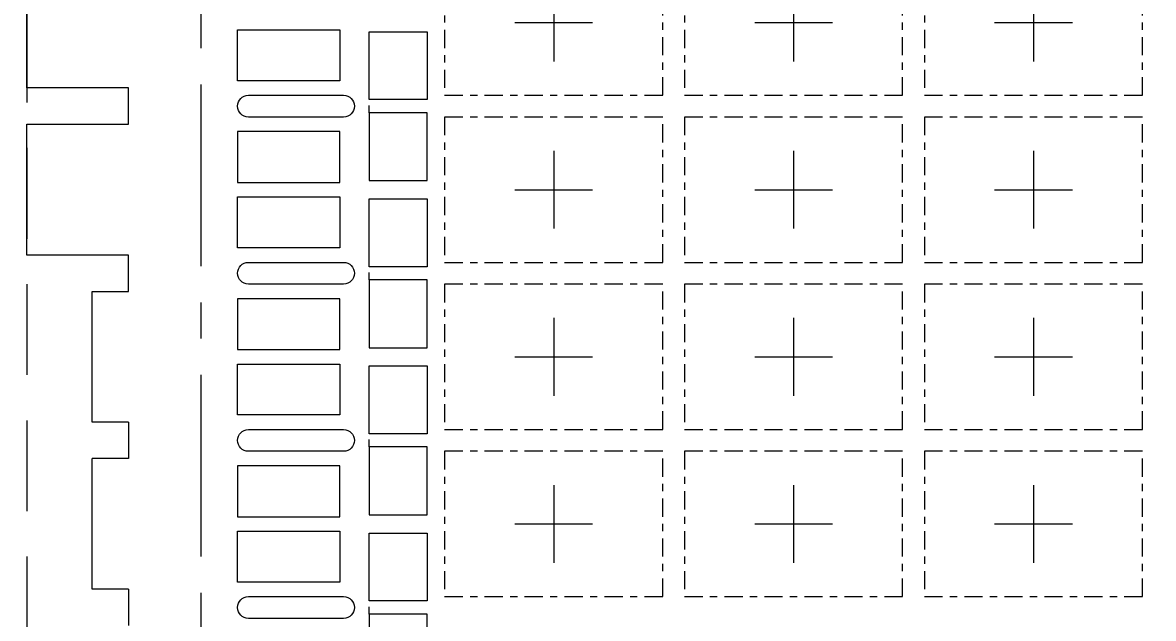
# Model space of a CAD drawing. Extents: x -231.9 to -154.2, y -116.6 to -30.5.
# Drawn here: x -223.99 to -208.44, y -94.35 to -86.15 of the extents above; entities that cross this region are included whole.
import ezdxf

# ---------------------------------------------------------------- set-up
doc = ezdxf.new("R2010")
doc.units = 0
doc.header["$MEASUREMENT"] = 0
doc.linetypes.add('CENTER', pattern=[2, 1.25, -0.25, 0.25, -0.25])
doc.linetypes.add('HIDDEN', pattern=[0.375, 0.25, -0.125])
for name, color, linetype, lineweight in [('Center', 1, 'Continuous', 5), ('Dim', 7, 'Continuous', 5), ('Half Etch BT', 4, 'Continuous', 5), ('LF', 7, 'Continuous', 13), ('Mold', 5, 'Continuous', 15), ('PKG', 6, 'Continuous', 18), ('Tape', 2, 'Continuous', 15)]:
    doc.layers.add(name, color=color, linetype=linetype, lineweight=lineweight)
doc.styles.get("Standard").update_dxf_attribs({"font": ''})
doc.styles.get('Standard').set_extended_font_data('SWRomns')
doc.dimstyles.get("Standard").update_dxf_attribs({"dimtxt": 0.7, "dimasz": 0.7, "dimexe": 0.35, "dimexo": 0.35, "dimgap": 0.35, "dimtad": 0, "dimdec": 4, "dimzin": 0, "dimdsep": 46, "dimtxsty": 'Standard', "dimcen": 0, "dimadec": 0, "dimazin": 0, "dimtfac": 1, "dimtdec": 4, "dimtmove": 0, "dimatfit": 1, "dimfxl": 1, "dimtolj": 1, "dimtzin": 0, "dimarcsym": 0})

# ---------------------------------------------------------------- blocks, each defined once
blk = doc.blocks.new('*D14')
at = {"layer": 'Defpoints', "color": 0, "transparency": 16777216}
for p in [(165.477, 102.495), (136.259, 33.765), (141.077, 33.765)]:
    blk.add_point(p, dxfattribs=at)
at = {"layer": 'Dim', "color": 0, "lineweight": -2, "transparency": 16777216}
blk.add_line((140.727, 33.765), (136.259, 33.765), dxfattribs=at)
at = {"layer": 'Dim', "color": 0, "transparency": 16777216, "insert": (133.899, 33.765), "char_height": 0.7, "attachment_point": 5}
blk.add_mtext('\\A1;68.7300', dxfattribs=at)
blk = doc.blocks.new('*D16')
at = {"layer": 'Defpoints', "color": 0, "transparency": 16777216}
for p in [(165.477, 102.495), (152.277, 34.584), (152.277, 29.694)]:
    blk.add_point(p, dxfattribs=at)
at = {"layer": 'Dim', "color": 0, "lineweight": -2, "transparency": 16777216}
blk.add_line((152.277, 34.234), (152.277, 29.694), dxfattribs=at)
at = {"layer": 'Dim', "color": 0, "transparency": 16777216, "insert": (152.277, 27.366), "char_height": 0.7, "attachment_point": 5, "rotation": 90}
blk.add_mtext('\\A1;13.2000', dxfattribs=at)
blk = doc.blocks.new('*D17')
at = {"layer": 'Defpoints', "color": 0, "transparency": 16777216}
for p in [(165.477, 102.495), (153.277, 34.584), (153.277, 29.694)]:
    blk.add_point(p, dxfattribs=at)
at = {"layer": 'Dim', "color": 0, "lineweight": -2, "transparency": 16777216}
blk.add_line((153.277, 34.234), (153.277, 29.694), dxfattribs=at)
at = {"layer": 'Dim', "color": 0, "transparency": 16777216, "insert": (153.277, 27.366), "char_height": 0.7, "attachment_point": 5, "rotation": 90}
blk.add_mtext('\\A1;12.2000', dxfattribs=at)
blk = doc.blocks.new('*U24')
at = {"layer": 'PKG', "linetype": 'CENTER', "ltscale": 0.2}
blk.add_lwpolyline([(-1.5, -1), (1.5, -1), (1.5, 1), (-1.5, 1)], close=True, dxfattribs=at)
blk = doc.blocks.new('*U25')
at = {"layer": 'PKG', "color": 0, "linetype": 'ByBlock', "lineweight": -2}
for p in [(0, 16.1), (3.3, 16.1), (6.6, 16.1), (0, 13.8), (3.3, 13.8), (6.6, 13.8), (0, 11.5), (3.3, 11.5), (6.6, 11.5), (0, 9.2), (3.3, 9.2), (6.6, 9.2)]:
    blk.add_blockref('*U24', p, dxfattribs=at)
blk = doc.blocks.new('*U26')
at = {"layer": 'Center'}
for p, q in [((0, 0.535), (0, -0.535)), ((-0.535, 0), (0.535, 0))]:
    blk.add_line(p, q, dxfattribs=at)
blk = doc.blocks.new('*U27')
at = {"layer": 'Center', "color": 0, "linetype": 'ByBlock', "lineweight": -2}
for p in [(0, 16.1), (3.3, 16.1), (6.6, 16.1), (0, 13.8), (3.3, 13.8), (6.6, 13.8), (0, 11.5), (3.3, 11.5), (6.6, 11.5), (0, 9.2), (3.3, 9.2), (6.6, 9.2)]:
    blk.add_blockref('*U26', p, dxfattribs=at)
blk = doc.blocks.new('*D31')
at = {"layer": 'Defpoints', "color": 0, "transparency": 16777216}
for p in [(165.477, 102.495), (136.259, 38.615), (140.077, 38.615)]:
    blk.add_point(p, dxfattribs=at)
at = {"layer": 'Dim', "color": 0, "lineweight": -2, "transparency": 16777216}
blk.add_line((139.727, 38.615), (136.259, 38.615), dxfattribs=at)
at = {"layer": 'Dim', "color": 0, "transparency": 16777216, "insert": (133.899, 38.615), "char_height": 0.7, "attachment_point": 5}
blk.add_mtext('\\A1;63.8800', dxfattribs=at)
blk = doc.blocks.new('*D32')
at = {"layer": 'Defpoints', "color": 0, "transparency": 16777216}
for p in [(165.477, 102.495), (136.259, 52.915), (140.077, 52.915)]:
    blk.add_point(p, dxfattribs=at)
at = {"layer": 'Dim', "color": 0, "lineweight": -2, "transparency": 16777216}
blk.add_line((139.727, 52.915), (136.259, 52.915), dxfattribs=at)
at = {"layer": 'Dim', "color": 0, "transparency": 16777216, "insert": (133.882, 52.915), "char_height": 0.7, "attachment_point": 5}
blk.add_mtext('\\A1;49.5800', dxfattribs=at)

msp = doc.modelspace()

# ---------------------------------------------------------------- linework, layer by layer
at = {"layer": 'Half Etch BT', "linetype": 'HIDDEN', "ltscale": 0.25}
for p, q in [((-219.22738, -87.38858), (-219.22738, -87.20858)), ((-219.22738, -89.68858), (-219.22738, -89.50858)), ((-219.22738, -91.98858), (-219.22738, -91.80858)), ((-219.22738, -94.28858), (-219.22738, -94.10858))]:
    msp.add_line(p, q, dxfattribs=at)
at = {"layer": 'LF'}
for p, q in [((-223.93738, -87.04858), (-223.93738, -85.24858)), ((-222.53738, -87.04858), (-223.93738, -87.04858)), ((-222.53738, -87.54858), (-222.53738, -87.04858)), ((-223.93738, -87.54858), (-222.53738, -87.54858)), ((-223.93738, -89.34858), (-223.93738, -87.54858)), ((-222.53738, -89.34858), (-223.93738, -89.34858)), ((-222.53738, -89.84858), (-222.53738, -89.34858)), ((-223.03738, -91.64858), (-223.03738, -89.84858)), ((-223.03738, -89.84858), (-222.53738, -89.84858)), ((-222.53738, -91.64858), (-223.03738, -91.64858)), ((-222.53738, -91.64858), (-222.53738, -92.14858)), ((-223.03738, -93.94858), (-223.03738, -92.14858)), ((-222.53738, -92.14858), (-223.03738, -92.14858)), ((-222.53738, -93.94858), (-223.03738, -93.94858)), ((-222.53738, -93.94858), (-222.53738, -94.44858))]:
    msp.add_line(p, q, dxfattribs=at)
for points in [[(-219.62738, -86.94858), (-221.03738, -86.94858), (-221.03738, -86.24858), (-219.62738, -86.24858)], [(-218.42738, -87.20858), (-219.22738, -87.20858), (-219.22738, -86.27358), (-218.42738, -86.27358)], [(-218.42738, -87.38858), (-219.22738, -87.38858), (-219.22738, -88.32358), (-218.42738, -88.32358)], [(-219.62738, -87.64858), (-221.03738, -87.64858), (-221.03738, -88.34858), (-219.62738, -88.34858)], [(-219.62738, -89.24858), (-221.03738, -89.24858), (-221.03738, -88.54858), (-219.62738, -88.54858)], [(-218.42738, -89.50858), (-219.22738, -89.50858), (-219.22738, -88.57358), (-218.42738, -88.57358)], [(-218.42738, -89.68858), (-219.22738, -89.68858), (-219.22738, -90.62358), (-218.42738, -90.62358)], [(-219.62738, -89.94858), (-221.03738, -89.94858), (-221.03738, -90.64858), (-219.62738, -90.64858)], [(-219.62738, -91.54858), (-221.03738, -91.54858), (-221.03738, -90.84858), (-219.62738, -90.84858)], [(-218.42738, -91.80858), (-219.22738, -91.80858), (-219.22738, -90.87358), (-218.42738, -90.87358)], [(-218.42738, -91.98858), (-219.22738, -91.98858), (-219.22738, -92.92358), (-218.42738, -92.92358)], [(-219.62738, -92.24858), (-221.03738, -92.24858), (-221.03738, -92.94858), (-219.62738, -92.94858)], [(-219.62738, -93.84858), (-221.03738, -93.84858), (-221.03738, -93.14858), (-219.62738, -93.14858)], [(-218.42738, -94.10858), (-219.22738, -94.10858), (-219.22738, -93.17358), (-218.42738, -93.17358)], [(-218.42738, -94.28858), (-219.22738, -94.28858), (-219.22738, -95.22358), (-218.42738, -95.22358)]]:
    msp.add_lwpolyline(points, close=True, dxfattribs=at)
for points in [[(-219.57738, -87.44858), (-220.88738, -87.44858, -1), (-220.88738, -87.14858), (-219.57738, -87.14858, -1)], [(-219.57738, -89.74858), (-220.88738, -89.74858, -1), (-220.88738, -89.44858), (-219.57738, -89.44858, -1)], [(-219.57738, -92.04858), (-220.88738, -92.04858, -1), (-220.88738, -91.74858), (-219.57738, -91.74858, -1)], [(-219.57738, -94.34858), (-220.88738, -94.34858, -1), (-220.88738, -94.04858), (-219.57738, -94.04858, -1)]]:
    msp.add_lwpolyline(points, format="xyb", close=True, dxfattribs=at)
at = {"layer": 'Mold', "linetype": 'CENTER', "ltscale": 2}
msp.add_lwpolyline([(-175.53738, -105.49858), (-221.53738, -105.49858), (-221.53738, -41.49858), (-175.53738, -41.49858)], close=True, dxfattribs=at)
at = {"layer": 'Tape', "linetype": 'HIDDEN', "ltscale": 5}
msp.add_line((-223.93738, -40.99858), (-223.93738, -105.99858), dxfattribs=at)

# ---------------------------------------------------------------- block references
at = {"layer": 'Center'}
msp.add_blockref('*U27', (-216.68738, -102.24858), dxfattribs=at)
at = {"layer": 'PKG'}
msp.add_blockref('*U25', (-216.68738, -102.24858), dxfattribs=at)

# ---------------------------------------------------------------- dimensions: what is measured, and where the dimension line sits
at = {"layer": 'Dim'}
for feature_location, picture, middle in [((-223.93738, -89.34858), '*D32', (-230.13257, -89.34858)), ((-223.93738, -103.64858), '*D31', (-230.11595, -103.64858))]:
    dim = msp.add_ordinate_dim(feature_location=feature_location, offset=(-3.81851, 0), dtype=0, origin=(-198.53738, -39.76858), dimstyle='Standard', dxfattribs=at)
    dim.commit()
    dim.dimension.update_dxf_attribs({"geometry": picture, "text_midpoint": middle, "insert": (-364.01465, -142.26398)})
for feature_location, offset, dtype, picture, middle in [((-222.93738, -108.49858), (-4.81851, 0), 0, '*D14', (-230.11595, -108.49858)), ((-211.73738, -107.67973), (0, -4.89022), 1, '*D16', (-211.73738, -114.89774)), ((-210.73738, -107.67973), (0, -4.89022), 1, '*D17', (-210.73738, -114.89774))]:
    dim = msp.add_ordinate_dim(feature_location=feature_location, offset=offset, dtype=dtype, origin=(-198.53738, -39.76858), dimstyle='Standard', override={"dimfxl": 0.015}, dxfattribs=at)
    dim.commit()
    dim.dimension.update_dxf_attribs({"geometry": picture, "text_midpoint": middle, "insert": (-364.01465, -142.26398)})

doc.saveas('drawing.dxf')
